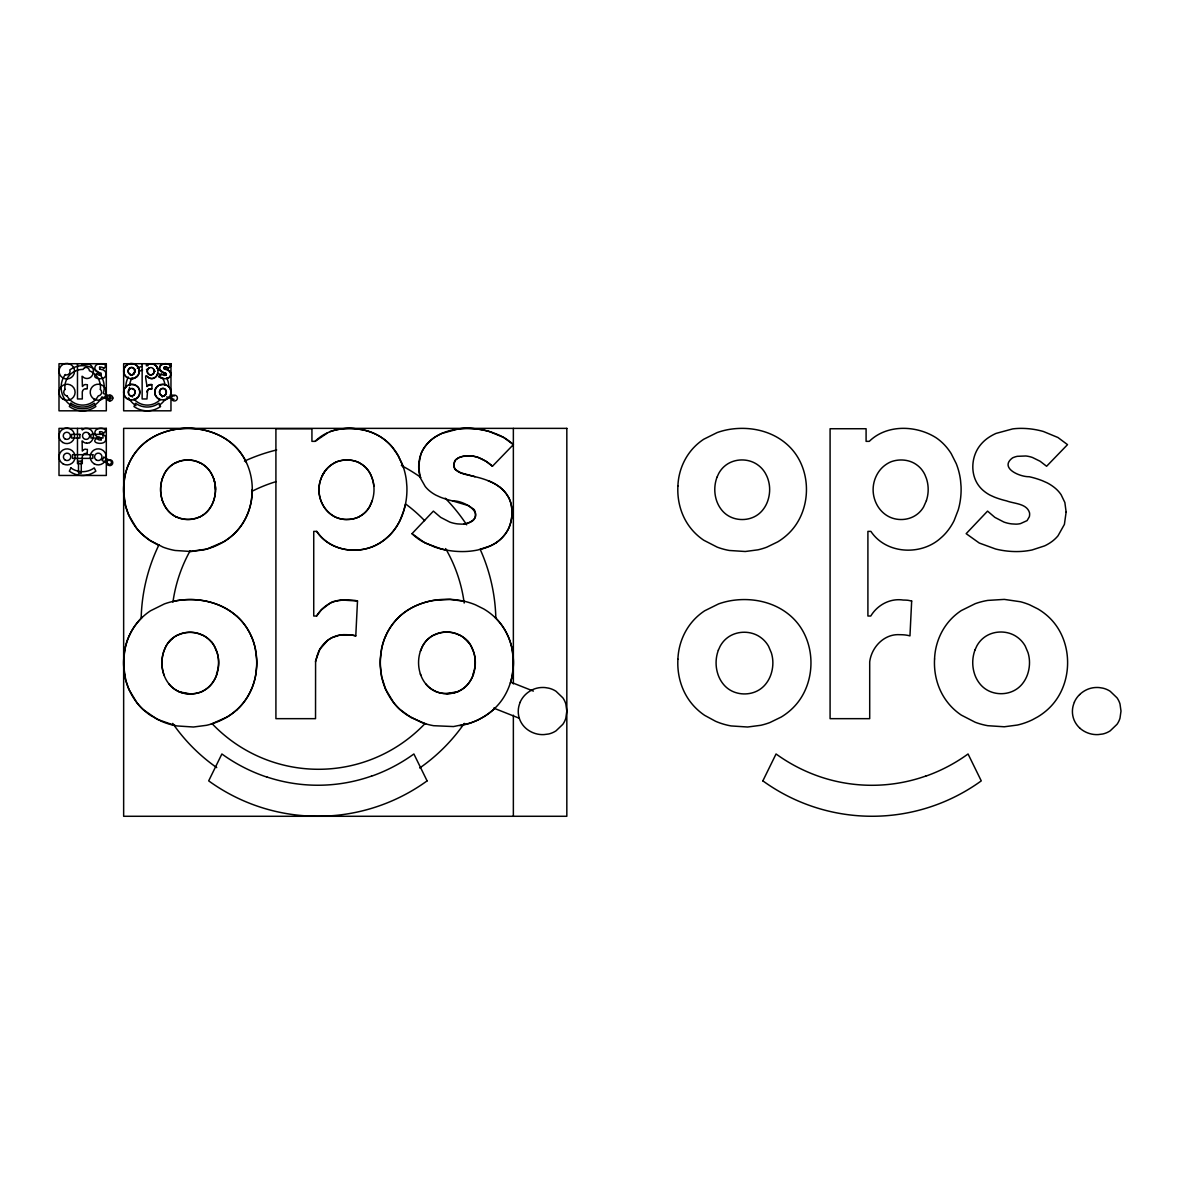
<?xml version="1.0" encoding="UTF-8"?>
<svg xmlns="http://www.w3.org/2000/svg" width="1180" height="1180" viewBox="0 0 1180 1180"><rect width="100%" height="100%" fill="white"/><g stroke="black" fill="none" stroke-linecap="round" stroke-linejoin="round"><path stroke-width="1.5" d="M158.754 545.367L150.804 541.045L142.603 534.717A55.844 55.844 0 0 1 136.57 528.212L128.768 515.188A58.159 58.159 0 0 1 124.652 501.397C121.614 483.948 125.228 464.979 136.57 451.055A55.15 55.15 0 0 1 142.603 444.639A57.879 57.879 0 0 1 149.565 439.24C171.395 425.228 201.175 424.697 223.61 437.662A60.386 60.386 0 0 1 233.139 444.639A54.988 54.988 0 0 1 241.044 453.415C256.104 474.316 255.942 504.878 241.044 525.823A55.711 55.711 0 0 1 233.139 534.717A62.378 62.378 0 0 1 223.61 541.841L206.766 549.084L189.464 551.547M359.694 429.314C343.749 426.659 326.845 429.608 315.104 441.35L311.933 441.35L311.933 428.738L275.913 428.738L275.913 718.664L315.532 718.664L315.591 660.889L319.81 649.354L327.686 640.327A36.669 36.669 0 0 1 332.111 637.584L339.958 635.091L350.283 634.914M87.394 384.68L87.187 388.913A4.027 4.027 0 0 0 86.523 388.795L85.993 388.766M87.394 449.329L87.187 453.562A4.027 4.027 0 0 0 86.523 453.445L85.993 453.415A3.747 3.747 0 0 0 82.526 455.657M142.146 363.765L142.146 398.958L146.954 398.958L147.603 390.344A6.284 6.284 0 0 1 147.884 389.961L148.223 389.606A4.115 4.115 0 0 1 148.96 389.12L150.597 388.766A5.104 5.104 0 0 1 151.837 388.899L152.043 384.68A4.071 4.071 0 0 0 151.025 384.577L147.559 385.845A3.245 3.245 0 0 0 147.087 386.494C143.311 365.417 147.426 382.88 154.787 377.615A6.224 6.224 0 0 0 156.291 376.317A7.346 7.346 0 0 0 157.604 373.942L157.751 373.441M350.283 634.899A33.129 33.129 0 0 1 355.785 635.902L357.496 601.018L342.421 600.06L332.849 601.682A16.727 16.727 0 0 0 329.589 603.437L321.344 609.913L316.609 616.019L313.733 616.019L313.733 531.384L316.727 531.384C330.503 552.166 361.242 555.78 381.17 542.048A50.637 50.637 0 0 0 393.309 531.118A59.959 59.959 0 0 0 403.206 512.636L405.477 504.155M146.954 392.055L146.954 391.952A2.891 2.891 0 0 1 147.117 391.465L147.131 391.391M315.532 661.803L316.992 656.287M385.654 689.164A60.932 60.932 0 0 0 399.843 709.46A61.906 61.906 0 0 0 407.115 715.095L421.083 722.278A70.667 70.667 0 0 0 433.562 725.7L453.459 726.556L469.419 723.34A70.372 70.372 0 0 0 478.284 719.756L483.756 716.762A64.517 64.517 0 0 0 493.624 709.401A57.732 57.732 0 0 0 501.795 700.197C517.224 678.515 517.386 646.891 501.795 625.253A56.906 56.906 0 0 0 493.624 616.167A62.378 62.378 0 0 0 483.756 608.954L475.407 604.794A70.741 70.741 0 0 0 466.321 601.756C446.512 596.741 424.402 599.322 407.115 610.576A59.914 59.914 0 0 0 399.917 616.167A57.083 57.083 0 0 0 393.663 622.819C381.922 637.215 378.205 656.847 381.317 674.916A60.21 60.21 0 0 0 385.58 689.194L393.663 702.661A57.894 57.894 0 0 0 399.917 709.401L411.053 717.558L425.685 723.827M367.187 469.153A27.848 27.848 0 0 1 370.741 474.744L372.29 478.593A35.208 35.208 0 0 1 372.246 500.526L369.473 506.869A28.01 28.01 0 0 1 367.998 509.126A24.633 24.633 0 0 1 362.275 514.79C353.794 520.852 341.551 521.103 332.76 515.557A28.055 28.055 0 0 1 326.491 510.188A30.179 30.179 0 0 1 322.627 504.509L322.007 503.255A33.556 33.556 0 0 1 320.916 500.659A31.3 31.3 0 0 1 320.444 480.142A33.571 33.571 0 0 1 322.007 476.219L322.627 474.965A30.179 30.179 0 0 1 326.491 469.271A28.055 28.055 0 0 1 332.76 463.917L333.955 463.194A23.099 23.099 0 0 1 337.864 461.424C346.33 458.637 356.316 459.787 363.366 465.466A25.016 25.016 0 0 1 367.187 469.153M157.604 373.942L156.394 376.184A6.549 6.549 0 0 1 154.182 377.925A6.593 6.593 0 0 1 151.365 378.47A6.8 6.8 0 0 1 148.916 377.836L148.356 377.526A7.655 7.655 0 0 1 147.559 376.73L147.175 376.317M164.197 675.521L163.71 674.149A36.359 36.359 0 0 1 163.71 651.537L165.938 646.33A28.232 28.232 0 0 1 169.006 641.787A25.178 25.178 0 0 1 171.882 638.852C181.469 630.341 197.178 630.046 207.193 637.967A27.066 27.066 0 0 1 211.235 641.787A28.91 28.91 0 0 1 214.421 646.33L217.208 652.924A34.132 34.132 0 0 1 218.698 662.85A36.373 36.373 0 0 1 216.884 674.149L216.412 675.521A30.916 30.916 0 0 1 211.471 684.135A26.181 26.181 0 0 1 206.308 689.002C197.06 695.581 183.534 695.581 174.301 689.002A26.196 26.196 0 0 1 169.124 684.135M434.683 690.979A26.816 26.816 0 0 1 426.216 684.459A31.049 31.049 0 0 1 420.596 674.591A36.388 36.388 0 0 1 420.36 651.286L422.588 646.094A28.173 28.173 0 0 1 425.656 641.551A25.208 25.208 0 0 1 428.517 638.616C438.119 630.105 453.828 629.81 463.843 637.731A27.066 27.066 0 0 1 467.885 641.551A28.91 28.91 0 0 1 471.071 646.094L473.858 652.688A34.146 34.146 0 0 1 475.334 662.6A36.329 36.329 0 0 1 473.534 673.913L473.047 675.284A30.901 30.901 0 0 1 468.121 683.899A26.211 26.211 0 0 1 462.944 688.751C453.71 695.345 440.184 695.345 430.936 688.751A26.181 26.181 0 0 1 425.774 683.899M317.199 655.741C320.459 643.336 332.686 633.999 345.593 634.693A52.038 52.038 0 0 1 350.593 634.943A32.642 32.642 0 0 1 355.785 635.902M82.497 391.318L82.482 391.391A2.891 2.891 0 0 0 82.276 392.055L82.305 398.958L77.482 398.958L77.482 363.765M82.482 456.041L82.453 456.114A2.891 2.891 0 0 0 82.276 456.704L82.305 463.622L77.482 463.622L77.482 428.414M174.035 399.342L166.587 396.893M211.235 724.063L227.106 717.012A64.502 64.502 0 0 0 236.974 709.637A57.717 57.717 0 0 0 245.16 700.433C260.574 678.751 260.736 647.142 245.16 625.489A56.906 56.906 0 0 0 236.974 616.403C220.085 601.225 195.585 596.667 173.726 601.254M236.974 616.403A62.422 62.422 0 0 0 227.106 609.19C212.12 600.369 193.948 597.862 176.912 600.65A73.691 73.691 0 0 0 164.433 603.895L150.465 610.812A59.885 59.885 0 0 0 143.267 616.403A57.083 57.083 0 0 0 137.013 623.055C125.272 637.451 121.555 657.083 124.667 675.152A60.18 60.18 0 0 0 128.93 689.445L137.013 702.911A57.894 57.894 0 0 0 143.267 709.637L157.147 719.299L175.319 725.641M762.826 780.924L776.057 753.976A166.041 166.041 0 0 0 821.398 777.207A161.704 161.704 0 0 0 925.71 776.071M96.613 373.765C90.137 378.22 102.173 380.521 104.991 376.951C107.926 373.736 104.843 369.414 101.038 369.429A11.048 11.048 0 0 1 99.695 369.03M96.613 438.414C90.137 442.869 102.173 445.17 104.991 441.6C107.867 438.208 105.005 434.255 101.038 434.093A11.048 11.048 0 0 1 99.695 433.68L99.577 431.983M163.504 378.603L158.666 376.494L161.262 373.765A5.222 5.222 0 0 0 162.796 374.886A4.263 4.263 0 0 0 164.713 375.343A3.983 3.983 0 0 0 165.938 375.196M103.781 368.308C110.507 363.469 95.787 361.434 94.96 367.245C94.061 369.989 96.539 372.305 99.105 372.556M103.781 432.972C110.419 428.207 96.229 426.127 95.049 431.644C93.943 434.432 96.421 436.983 99.105 437.22M159.772 369.945C157.928 364.62 165.303 362.26 169.138 364.487A6.446 6.446 0 0 1 170.982 365.682L168.43 368.308A5.207 5.207 0 0 0 167.103 367.408A3.673 3.673 0 0 0 165.333 367.054A2.847 2.847 0 0 0 164.3 367.29L164.3 367.305M481.484 458.858A42.893 42.893 0 0 1 492.458 466.233L513.359 444.639L503.786 437.515L489.199 431.482A81.508 81.508 0 0 0 466.852 428.37A64.517 64.517 0 0 0 458.459 428.915L441.895 433.399A49.132 49.132 0 0 0 434.55 437.426L432.839 438.636A37.096 37.096 0 0 0 425.523 445.907C418.679 454.625 417.174 466.779 420.169 477.281M315.104 441.35L327.583 432.883M146.512 363.765L146.512 365.284L149.772 363.794L154.462 364.517L156.763 366.641L157.958 369.871M166.011 374.96L166.351 373.898L165.82 375.078A2.537 2.537 0 0 1 164.713 375.343M101.303 375.004L101.126 373.205A12.818 12.818 0 0 0 99.091 372.585M101.303 439.653L101.126 437.869A12.818 12.818 0 0 0 99.091 437.234M513.389 444.609A53.218 53.218 0 0 0 498.285 434.756L492.311 432.441A81.892 81.892 0 0 0 466.852 428.355A66.995 66.995 0 0 0 450.008 430.597A50.976 50.976 0 0 0 434.52 437.397A37.745 37.745 0 0 0 423.163 449.403A28.113 28.113 0 0 0 420.832 454.285L418.812 464.625A46.507 46.507 0 0 0 418.752 468.195L420.449 478.092L425.213 486.485A30.046 30.046 0 0 0 429.55 490.895A37.288 37.288 0 0 0 436.01 495.202L440.361 497.178A89.916 89.916 0 0 0 452.442 500.895C465.112 500.173 488.918 515.852 466.366 523.596A19.721 19.721 0 0 1 461.749 524.141L457.619 523.905A34.545 34.545 0 0 1 449.713 522.047L440.686 517.371L433.385 511.117L411.997 533.67L425.11 543.036L441.497 549.025A87.025 87.025 0 0 0 462.442 551.576A76.154 76.154 0 0 0 477.9 549.969L490.467 545.868A46.92 46.92 0 0 0 496.028 542.741L497.768 541.532A35.592 35.592 0 0 0 503.845 535.794C511.5 527.047 513.477 514.465 510.925 503.373A25.768 25.768 0 0 0 508.713 497.636L506.943 494.73A32.096 32.096 0 0 0 501.412 488.491L500.099 487.414A45.46 45.46 0 0 0 492.916 482.827L488.137 480.673A46.772 46.772 0 0 1 500.114 487.399M99.577 367.334L99.695 369.016M83.5 364.413L84.046 364.104A2.537 2.537 0 0 1 84.798 363.838L85.285 363.779A13.083 13.083 0 0 1 86.17 363.765C92.497 363.086 95.506 371.597 91.848 376.051A6.549 6.549 0 0 1 89.533 377.925A6.593 6.593 0 0 1 86.715 378.47A6.8 6.8 0 0 1 84.267 377.836L83.706 377.526A7.655 7.655 0 0 1 82.91 376.73L82.084 376.228L82.423 386.494A6.446 6.446 0 0 1 84.031 385.005A2.286 2.286 0 0 1 84.96 384.621L85.108 384.592A10.591 10.591 0 0 1 86.037 384.562L86.376 384.562M148.547 364.192L148.695 364.104A2.537 2.537 0 0 1 149.447 363.838L149.934 363.779A13.083 13.083 0 0 1 150.819 363.765L152.132 363.809A6.106 6.106 0 0 1 156.217 365.918M199.892 516.928L203.506 514.775A25.311 25.311 0 0 0 208.506 510.07A29.839 29.839 0 0 0 213.27 501.751L213.728 500.423A35.105 35.105 0 0 0 215.483 489.508A33.055 33.055 0 0 0 214.052 479.921A31.919 31.919 0 0 0 212.577 475.983L211.353 473.549A27.907 27.907 0 0 0 208.27 469.168A26.078 26.078 0 0 0 204.376 465.481C194.685 457.811 179.508 458.106 170.245 466.321A24.367 24.367 0 0 0 167.472 469.168A27.229 27.229 0 0 0 164.507 473.549L162.353 478.579A35.252 35.252 0 0 0 162.339 500.438L162.825 501.751A29.839 29.839 0 0 0 167.59 510.085A25.282 25.282 0 0 0 172.575 514.775C180.378 520.38 191.293 520.941 199.892 516.928A25.93 25.93 0 0 0 208.521 510.099A30.061 30.061 0 0 0 213.728 500.423A34.264 34.264 0 0 0 213.683 478.564M329.869 431.615C346.699 425.98 367.098 427.839 382.084 437.854A50.652 50.652 0 0 1 392.158 446.954L398.442 455.996L403.56 467.752M457.87 691.613L446.94 693.634M459.994 725.7L463.194 725.051A68.588 68.588 0 0 0 469.419 723.34L470.938 722.824A66.758 66.758 0 0 0 493.668 709.446A60.195 60.195 0 0 0 494.803 708.398M106.908 398.073L112.808 398.044A2.906 2.906 0 0 0 109.888 395.108L109.888 400.905A2.921 2.921 0 0 1 106.849 398.073A2.935 2.935 0 0 1 109.888 395.226M150.597 388.766L151.173 388.795A4.027 4.027 0 0 1 151.837 388.913M86.214 449.211L86.037 449.211A10.591 10.591 0 0 0 85.108 449.226L84.96 449.255A2.286 2.286 0 0 0 84.001 449.624A6.446 6.446 0 0 0 82.349 451.084L82.084 440.877L82.895 441.379A7.655 7.655 0 0 0 83.692 442.19L84.252 442.529A6.8 6.8 0 0 0 86.701 443.223M190.142 693.884L179.36 691.849M151.556 384.592L150.701 384.562A10.591 10.591 0 0 0 149.757 384.577L149.477 384.636A2.286 2.286 0 0 0 148.651 384.96A6.446 6.446 0 0 0 146.999 386.421M464.773 601.372L450.111 599.396L433.562 600.413A73.632 73.632 0 0 0 421.083 603.659A62.82 62.82 0 0 0 401.008 615.119A59.811 59.811 0 0 0 385.654 636.168M488.137 480.688A87.497 87.497 0 0 0 474.994 476.705L460.938 472.87L455.421 469.699A6.402 6.402 0 0 1 454.329 467.87L453.858 465.702A10.237 10.237 0 0 1 453.917 463.858L455.613 459.89L458.371 457.884A22.273 22.273 0 0 1 463.106 456.321L471.705 455.981A29.913 29.913 0 0 1 478.328 457.501L485.983 461.277L492.429 466.262M474.994 476.72C467.487 474.39 450.627 473.637 454.477 461.69A6.741 6.741 0 0 1 455.981 459.492L458.371 457.884A23.526 23.526 0 0 1 468.253 455.819A30.488 30.488 0 0 1 481.514 458.814M452.442 500.895L468.386 505.601L474.065 509.495A7.39 7.39 0 0 1 475.112 511.648L475.378 512.857A11.033 11.033 0 0 1 475.171 516.722L474.596 518.374A7.183 7.183 0 0 1 472.915 520.616L470.923 521.929A20.989 20.989 0 0 1 464.065 524.023M163.401 372.482L166.365 373.971L165.775 373.205A12.818 12.818 0 0 0 163.755 372.585L163.578 372.526A10.915 10.915 0 0 1 162.117 372.069A4.602 4.602 0 0 1 160.657 371.184A3.806 3.806 0 0 1 159.861 370.122A2.994 2.994 0 0 1 159.625 369.547L159.492 368.676A5.443 5.443 0 0 1 159.521 367.821L159.743 366.862A3.451 3.451 0 0 1 160.023 366.272A4.573 4.573 0 0 1 161.409 364.812A6.18 6.18 0 0 1 163.283 363.986L163.415 363.956A8.127 8.127 0 0 1 165.333 363.706A9.927 9.927 0 0 1 168.416 364.207L170.834 365.564M161.424 378.116L159.905 377.438A6.49 6.49 0 0 1 158.666 376.509M434.668 547.033L422.204 541.428A53.483 53.483 0 0 1 411.997 533.685M164.212 368.957C168.032 367.659 175.171 376.405 166.941 378.426A6.062 6.062 0 0 0 168.873 377.6L168.976 377.526A4.44 4.44 0 0 0 170.259 376.125L170.776 374.517A5.767 5.767 0 0 0 170.805 373.632L170.731 373.042A3.171 3.171 0 0 0 170.407 372.128A3.953 3.953 0 0 0 169.359 370.889A5.679 5.679 0 0 0 167.914 370.063A10.62 10.62 0 0 0 166.513 369.635A29.072 29.072 0 0 1 165.687 369.429A11.048 11.048 0 0 1 164.345 369.03M170.672 394.533L174.316 395.978M510.896 682.188L533.375 691.097M493.683 708.103L519.171 718.192M130.331 395.669L130.419 395.713A3.422 3.422 0 0 0 131.732 395.949A17.848 17.848 0 0 0 132.411 397.07M175.968 516.825L176.189 516.928A25.886 25.886 0 0 1 168.017 510.616A30.208 30.208 0 0 1 162.353 500.423M233.139 444.639C217.636 430.7 195.364 426.024 175.112 429.417A71.124 71.124 0 0 0 163.061 432.544A60.667 60.667 0 0 0 143.665 443.621A57.82 57.82 0 0 0 128.812 463.947M141.526 533.699L142.603 534.717A59.708 59.708 0 0 0 149.565 540.219L163.061 547.151A68.278 68.278 0 0 0 175.112 550.47L191.101 551.503L203.742 549.836A66.375 66.375 0 0 0 212.68 547.151M316.727 531.384C331.919 554.29 367.01 555.928 386.642 537.977A49.073 49.073 0 0 0 392.409 532.165L394.12 530.012A58.513 58.513 0 0 0 399.946 520.601L404.091 509.834A72.924 72.924 0 0 0 406.702 495.423A75.712 75.712 0 0 0 406.879 486.44L406.392 480.555A68.602 68.602 0 0 0 402.085 463.651L397.026 453.622A57.614 57.614 0 0 0 392.158 446.954A51.861 51.861 0 0 0 373.544 433.134A49.914 49.914 0 0 0 359.679 429.328M427.116 780.924L413.885 753.976A165.982 165.982 0 0 1 371.582 776.175M160.495 406.525L158.902 403.25A19.883 19.883 0 0 1 135.567 403.28L133.974 406.525A22.612 22.612 0 0 0 160.495 406.525M385.595 689.194L381.627 676.582L380.388 666.228A79.163 79.163 0 0 1 380.388 658.986L381.627 648.646A58.513 58.513 0 0 1 385.58 636.138M128.768 515.188L125.655 506.191L123.738 493.004A76.523 76.523 0 0 1 123.738 485.998L124.638 477.635A57.112 57.112 0 0 1 128.753 463.917M128.945 689.43L125.714 680.108L123.738 666.464A79.222 79.222 0 0 1 123.738 659.222L124.977 648.897A58.469 58.469 0 0 1 128.93 636.374M420.36 673.913L420.847 675.284M136.954 376.641A7.139 7.139 0 0 0 139.166 372.379L139.225 371.98A9.027 9.027 0 0 0 139.225 370.299L139.107 369.502A6.874 6.874 0 0 0 138.65 368.027A6.933 6.933 0 0 0 136.954 365.682A8.511 8.511 0 0 0 128.487 364.34M513.359 428.37L513.359 683.913M513.359 715.169L513.359 816.28M81.863 363.765L82.246 365.284A7.124 7.124 0 0 1 83.514 364.428M81.863 428.414L82.246 429.948A7.124 7.124 0 0 1 83.514 429.077L84.046 428.768A2.537 2.537 0 0 1 84.798 428.502L85.285 428.428A13.083 13.083 0 0 1 86.17 428.414C92.571 427.735 95.551 436.423 91.745 440.848A6.549 6.549 0 0 1 89.533 442.589M89.547 442.648A6.593 6.593 0 0 1 86.715 443.12M89.341 434.402A3.57 3.57 0 0 1 86.096 439.402A3.57 3.57 0 0 1 82.777 434.447A3.57 3.57 0 0 1 88.648 433.355M88.618 433.385A3.496 3.496 0 0 1 89.193 434.461M99.533 431.821A3.879 3.879 0 0 1 103.634 433.09M101.288 439.86A3.983 3.983 0 0 1 96.849 438.252M82.526 391.008A3.747 3.747 0 0 1 85.948 388.707M99.533 367.172A3.879 3.879 0 0 1 103.634 368.44M101.288 375.196A3.983 3.983 0 0 1 96.849 373.603M112.852 397.999A2.906 2.906 0 0 1 109.888 400.905M165.333 389.695A3.865 3.865 0 0 1 164.33 395.654A3.201 3.201 0 0 1 163.12 395.92L162.914 395.92A17.848 17.848 0 0 1 162.235 397.041M165.495 389.621A3.393 3.393 0 0 0 162.988 388.441A3.688 3.688 0 0 0 159.521 392.719A3.688 3.688 0 0 0 164.064 395.757A3.894 3.894 0 0 0 164.389 388.736M162.707 395.905A3.54 3.54 0 0 0 164.404 395.625A3.26 3.26 0 0 0 165.48 394.74M168.165 386.14A8.039 8.039 0 0 1 170.436 395.005M169.345 397.011A8.039 8.039 0 0 1 163.519 400.226M159.875 399.666A8.039 8.039 0 0 1 155.435 389.194A8.039 8.039 0 0 1 165.893 384.754M129.062 389.518A3.614 3.614 0 0 1 133.694 389.297A3.614 3.614 0 0 1 134.727 393.81A3.614 3.614 0 0 1 130.449 395.61M130.361 395.816A3.968 3.968 0 0 1 129.298 389.798M129.166 389.636A3.068 3.068 0 0 1 129.579 389.223A17.848 17.848 0 0 1 129.476 387.35M129.092 384.636A8.039 8.039 0 0 1 139.388 389.798A8.039 8.039 0 0 1 133.974 399.961M131.511 400.271A8.039 8.039 0 0 1 126.88 385.83M164.182 367.172A3.879 3.879 0 0 1 168.283 368.44M154.241 370.314A3.658 3.658 0 0 1 149.919 374.901A3.658 3.658 0 0 1 148.016 368.898M149.344 367.85A3.54 3.54 0 0 0 147.78 369.429A17.848 17.848 0 0 0 146.468 369.443M148.223 368.853A3.732 3.732 0 0 0 149.329 374.488A3.23 3.23 0 0 0 152.176 374.444A3.083 3.083 0 0 0 153.326 373.529A3.614 3.614 0 0 0 153.784 372.644A4.307 4.307 0 0 0 153.857 369.812A3.496 3.496 0 0 0 153.223 368.662M153.385 368.824A3.26 3.26 0 0 0 148.311 368.706A3.422 3.422 0 0 1 149.196 367.939M153.843 369.812A4.16 4.16 0 0 1 154.034 370.741A17.848 17.848 0 0 1 155.273 371.302M146.881 365.254A7.124 7.124 0 0 1 148.164 364.428M147.175 391.008A3.747 3.747 0 0 1 150.597 388.707M130.11 374.296A3.584 3.584 0 0 1 128.163 369.989A3.584 3.584 0 0 1 132.175 367.496A3.584 3.584 0 0 1 135.169 371.154M129.947 374.709A3.525 3.525 0 0 0 134.727 371.14A4.027 4.027 0 0 0 134.594 369.886M139.122 369.901A7.773 7.773 0 0 1 130.434 378.883M128.015 378.146A7.773 7.773 0 0 1 126.363 365.313A7.773 7.773 0 0 1 138.842 368.765M136.777 376.45A7.936 7.936 0 0 1 124.225 374.281A7.124 7.124 0 0 1 123.738 372.379L123.694 371.98A9.056 9.056 0 0 1 123.694 370.299L123.738 369.901A7.006 7.006 0 0 1 124.269 368.027A7.169 7.169 0 0 1 128.428 364.207M133.856 373.558A3.761 3.761 0 0 0 132.898 367.836A3.289 3.289 0 0 0 130.021 367.88M130.051 367.954A3.658 3.658 0 0 0 130.243 374.444A3.098 3.098 0 0 0 131.275 374.768A3.407 3.407 0 0 0 132.927 374.488A3.142 3.142 0 0 0 133.959 373.632M156.306 365.933A8.245 8.245 0 0 1 157.471 373.898M166.941 378.441A9.971 9.971 0 0 1 161.424 378.101M137.426 397.881A7.301 7.301 0 0 0 139.166 395.418A7.39 7.39 0 0 0 139.712 393.471L139.771 393.058A9.351 9.351 0 0 0 139.771 391.318L139.653 390.492A7.11 7.11 0 0 0 139.166 388.972M137.234 397.675A8.216 8.216 0 0 1 124.254 395.433A7.228 7.228 0 0 1 123.812 393.884L123.694 393.058A9.366 9.366 0 0 1 123.694 391.318L123.812 390.492A7.095 7.095 0 0 1 124.298 388.972A7.419 7.419 0 0 1 128.605 385.019M128.709 385.27A8.393 8.393 0 0 1 139.388 388.854M133.222 388.766A3.894 3.894 0 0 1 134.225 394.68M131.924 388.486A3.216 3.216 0 0 1 133.207 388.795M128.517 390.816A3.422 3.422 0 0 1 130.213 388.781M131.732 395.949A3.319 3.319 0 0 1 129.048 394.725M131.541 395.934A3.54 3.54 0 0 0 133.252 395.654A3.26 3.26 0 0 0 134.314 394.769M168.578 397.852A7.287 7.287 0 0 0 170.333 395.389A7.39 7.39 0 0 0 170.879 393.442L170.938 393.029A9.351 9.351 0 0 0 170.938 391.288L170.82 390.462A7.11 7.11 0 0 0 170.333 388.943M168.401 397.645A8.216 8.216 0 0 1 155.406 395.403M155.465 395.389A7.242 7.242 0 0 1 154.978 393.854L154.86 393.029A9.366 9.366 0 0 1 154.86 391.288L154.978 390.462A7.095 7.095 0 0 1 155.465 388.943M155.421 388.928A7.419 7.419 0 0 1 159.772 384.99M159.875 385.241A8.393 8.393 0 0 1 170.54 388.825M164.374 388.766A3.216 3.216 0 0 0 163.091 388.456A3.525 3.525 0 0 0 161.38 388.751M161.631 395.566A3.791 3.791 0 0 1 161.453 388.869M162.899 395.934A3.26 3.26 0 0 1 161.763 395.698M65.269 374.768A3.614 3.614 0 0 0 69.797 369.945A21.535 21.535 0 0 1 103.294 393.456L110.566 396.332L109.209 399.769L101.937 396.893A21.535 21.535 0 0 1 71.405 405.625A21.535 21.535 0 0 1 65.343 374.458M100.403 389.208A17.848 17.848 0 0 0 89.385 370.741A3.481 3.481 0 0 0 84.517 367.659M67.068 395.949A17.848 17.848 0 0 0 98.265 395.92A3.702 3.702 0 0 0 100.285 389.356M64.93 389.223A17.848 17.848 0 0 1 83.131 369.429A3.54 3.54 0 0 1 84.606 367.894M67.083 395.92A3.702 3.702 0 0 1 65.047 389.371M160.156 399.651A17.848 17.848 0 0 1 134.004 399.15M129.564 385.462A17.848 17.848 0 0 1 132.175 377.807M138.621 371.685A17.848 17.848 0 0 1 142.544 370.063M158.68 373.514A17.848 17.848 0 0 1 160.908 375.697M162.634 378.131A17.848 17.848 0 0 1 165.038 385.137M165.008 399.563A21.535 21.535 0 0 1 159.271 405.183M136.054 405.625A21.535 21.535 0 0 1 128.576 397.896M125.773 387.512A21.535 21.535 0 0 1 128.34 377.069M137.278 368.204A21.535 21.535 0 0 1 141.674 366.479M146.35 365.756A21.535 21.535 0 0 1 147.928 365.741M156.999 368.027A21.535 21.535 0 0 1 165.23 375.299M166.778 378.057A21.535 21.535 0 0 1 168.858 387.217M134.491 369.93A3.761 3.761 0 0 1 132.794 374.62M132.735 374.517A3.289 3.289 0 0 1 130.051 374.444M128.664 393.5A3.894 3.894 0 0 1 129.535 389.179M252.21 489.508A76.317 76.317 0 0 1 252.122 493.004L251.488 499.76A58.867 58.867 0 0 1 247.107 515.203A58.159 58.159 0 0 1 233.198 534.776A64.295 64.295 0 0 1 212.68 547.122M141.467 533.744A58.838 58.838 0 0 1 128.812 515.173M233.198 444.58A57.201 57.201 0 0 1 246.414 462.531M213.595 478.579A29.352 29.352 0 0 0 208.3 469.139A27.42 27.42 0 0 0 199.656 462.56M176.056 462.752A26.948 26.948 0 0 1 199.553 462.752M175.968 462.575A26.122 26.122 0 0 0 167.014 469.64A28.88 28.88 0 0 0 162.176 479.257M162.339 500.438A35.282 35.282 0 0 1 162.132 479.242M199.789 516.707A26.919 26.919 0 0 1 176.292 516.707M357.496 600.974A18.393 18.393 0 0 0 353.779 600.325A50.563 50.563 0 0 0 349.088 600.06C337.569 598.422 326.329 603.275 319.131 612.317A26.314 26.314 0 0 0 316.609 616.019M372.261 500.526A29.839 29.839 0 0 1 367.216 510.217A25.606 25.606 0 0 1 358.676 516.928M358.735 517.047A26.063 26.063 0 0 1 347.672 519.392A34.574 34.574 0 0 1 346.035 519.48A26.093 26.093 0 0 1 335.164 517.047A28.423 28.423 0 0 1 326.477 510.202A31.344 31.344 0 0 1 320.975 478.829A31.373 31.373 0 0 1 326.462 469.257A28.423 28.423 0 0 1 335.209 462.531M335.179 462.442A26.299 26.299 0 0 1 346.832 460.053A26.993 26.993 0 0 1 359.384 462.708M359.31 462.87A26.358 26.358 0 0 1 367.216 469.124A28.792 28.792 0 0 1 372.261 478.593A34.264 34.264 0 0 1 373.883 486.204M500.114 487.399A32.598 32.598 0 0 1 508.698 497.636C513.344 506.869 512.769 518.153 509.037 527.578A28.6 28.6 0 0 1 507.548 530.528A36.61 36.61 0 0 1 496.057 542.771M496.072 542.785A49.988 49.988 0 0 1 480.098 549.438M446.674 550.146A87.733 87.733 0 0 1 434.668 547.033M251.429 689.445A60.342 60.342 0 0 0 255.677 675.152L256.62 666.464A79.09 79.09 0 0 0 256.62 659.222L255.381 648.897A58.631 58.631 0 0 0 251.429 636.374M251.369 689.415A60.224 60.224 0 0 1 237.032 709.696M237.018 709.682A66.552 66.552 0 0 1 215.793 722.485A68.735 68.735 0 0 1 206.544 725.302L193.461 727.013L176.912 725.936A70.844 70.844 0 0 1 161.439 721.304L150.465 715.346A61.803 61.803 0 0 1 143.267 709.637A60.932 60.932 0 0 1 129.004 689.415M129.004 636.404A59.841 59.841 0 0 1 142.102 617.391M237.032 616.344A59.295 59.295 0 0 1 251.369 636.404M211.471 641.61A33.763 33.763 0 0 1 216.501 674.016M202.311 634.958A28.394 28.394 0 0 1 211.264 641.758M177.9 635.165A27.907 27.907 0 0 1 202.222 635.165M177.797 634.958A27.052 27.052 0 0 0 168.534 642.289A29.588 29.588 0 0 0 163.74 651.537A36.433 36.433 0 0 0 163.931 674.842A30.99 30.99 0 0 0 169.581 684.695A26.801 26.801 0 0 0 178.033 691.229M177.988 691.332A27.022 27.022 0 0 0 189.434 693.781A28.571 28.571 0 0 0 202.636 691.392M202.562 691.229A26.86 26.86 0 0 0 211.5 684.149A31.123 31.123 0 0 0 216.884 674.149M510.38 683.058A60.313 60.313 0 0 0 512.327 674.916L513.271 666.228A79.09 79.09 0 0 0 513.271 658.986L512.032 648.646A58.602 58.602 0 0 0 508.079 636.138M494.789 617.155A59.251 59.251 0 0 1 508.02 636.153M468.106 641.374A33.763 33.763 0 0 1 473.15 673.765M458.961 634.722A28.364 28.364 0 0 1 467.914 641.522M434.55 634.914A27.878 27.878 0 0 1 458.873 634.928M434.447 634.722A27.066 27.066 0 0 0 425.611 641.522A29.603 29.603 0 0 0 420.39 651.301M446.084 693.545A27.022 27.022 0 0 1 434.638 691.082M459.286 691.156A28.571 28.571 0 0 1 446.084 693.516M459.212 690.979A26.86 26.86 0 0 0 468.136 683.913A31.137 31.137 0 0 0 473.534 673.913M520.247 702.203A22.42 22.42 0 0 0 519.938 720.036A22.981 22.981 0 0 0 525.439 727.913A25.547 25.547 0 0 0 533.272 732.824A25.444 25.444 0 0 0 543.995 734.594L548.671 733.99A23.157 23.157 0 0 0 556.016 730.848L562.831 724.328A21.432 21.432 0 0 0 565.825 718.178L566.828 711.068L565.825 703.959A21.447 21.447 0 0 0 562.831 697.808L556.016 691.274A23.157 23.157 0 0 0 548.671 688.147L545.19 687.586A27.568 27.568 0 0 0 542.771 687.483A23.88 23.88 0 0 0 533.257 689.385A26.211 26.211 0 0 0 525.439 694.577A24.057 24.057 0 0 0 520.159 702.159M427.086 780.88A186.189 186.189 0 0 1 208.683 780.865L221.884 753.976A166.041 166.041 0 0 0 267.226 777.207M371.538 776.071A161.704 161.704 0 0 1 267.27 777.119M213.801 479.139A33.173 33.173 0 0 1 215.483 489.508M464.286 723.37A177.384 177.384 0 0 1 419.726 767.988M216.722 767.605A177.384 177.384 0 0 1 172.737 723.384M141.172 618.305A177.384 177.384 0 0 1 159.005 544.718M244.452 461.144A177.384 177.384 0 0 1 276.666 449.949M401.362 465.495A177.384 177.384 0 0 1 420.906 477.487M445.185 498.167A177.384 177.384 0 0 1 466.675 524.82M480.29 549.6A177.384 177.384 0 0 1 495.836 618.35M322.391 475.422A30.282 30.282 0 0 1 326.491 469.271M424.24 724.387A146.954 146.954 0 0 1 212.96 724.579M172.929 602.228A146.954 146.954 0 0 1 190.186 550.706M251.635 491.47A146.954 146.954 0 0 1 276.194 481.588M406.185 504.406A146.954 146.954 0 0 1 424.638 520.69M445.612 548.567A146.954 146.954 0 0 1 464.183 603.039M464.581 638.321A26.978 26.978 0 0 1 468.755 642.628M169.006 641.787A25.296 25.296 0 0 1 172.428 638.38M762.855 780.865A186.189 186.189 0 0 0 981.259 780.88L968.057 753.976A165.982 165.982 0 0 1 925.74 776.175M1079.597 727.927A25.547 25.547 0 0 0 1087.444 732.824A25.444 25.444 0 0 0 1098.167 734.594L1102.828 733.99A23.157 23.157 0 0 0 1110.188 730.848L1117.003 724.328A21.432 21.432 0 0 0 1119.997 718.178L1121 711.068L1119.997 703.959A21.447 21.447 0 0 0 1117.003 697.808L1110.188 691.274A23.157 23.157 0 0 0 1102.843 688.147L1099.362 687.586A27.568 27.568 0 0 0 1096.943 687.483A23.88 23.88 0 0 0 1087.429 689.385A26.211 26.211 0 0 0 1079.612 694.577M1079.612 727.913A22.981 22.981 0 0 1 1074.095 720.036A22.42 22.42 0 0 1 1074.419 702.203M1074.331 702.159A24.057 24.057 0 0 1 1079.612 694.577M677.91 485.998C677.04 501.013 681.303 516.398 690.743 528.212A55.844 55.844 0 0 0 696.775 534.717A59.708 59.708 0 0 0 703.737 540.219L717.234 547.151A68.278 68.278 0 0 0 729.284 550.47L745.273 551.503L757.914 549.836A66.375 66.375 0 0 0 766.852 547.151L777.782 541.841A62.378 62.378 0 0 0 787.311 534.717A55.711 55.711 0 0 0 795.217 525.823C810.129 504.878 810.277 474.316 795.217 453.415A54.988 54.988 0 0 0 787.311 444.639A60.386 60.386 0 0 0 777.782 437.662C763.298 429.137 745.745 426.718 729.284 429.417A71.124 71.124 0 0 0 717.234 432.544L703.737 439.24A57.879 57.879 0 0 0 696.775 444.639A55.15 55.15 0 0 0 690.743 451.055C682.822 460.938 678.352 473.372 677.91 485.998M677.91 659.222C677.01 674.754 681.421 690.683 691.185 702.911A57.894 57.894 0 0 0 697.439 709.637A61.803 61.803 0 0 0 704.637 715.346L715.611 721.304A70.844 70.844 0 0 0 731.084 725.936L747.633 727.013L760.717 725.302A68.735 68.735 0 0 0 769.965 722.514L781.278 717.012A64.502 64.502 0 0 0 791.146 709.637A57.717 57.717 0 0 0 799.317 700.433C814.761 678.766 814.923 647.127 799.317 625.489A56.906 56.906 0 0 0 791.146 616.403A62.422 62.422 0 0 0 781.278 609.19C766.292 600.369 748.12 597.862 731.084 600.65A73.691 73.691 0 0 0 718.605 603.895L704.637 610.812A59.885 59.885 0 0 0 697.439 616.403A57.083 57.083 0 0 0 691.185 623.055C682.999 633.277 678.382 646.153 677.91 659.222M934.56 658.986C933.66 674.503 938.071 690.433 947.835 702.661A57.894 57.894 0 0 0 954.074 709.401A61.906 61.906 0 0 0 961.287 715.095L975.255 722.278A70.667 70.667 0 0 0 987.734 725.7L1004.283 726.777L1017.367 725.051A68.588 68.588 0 0 0 1023.591 723.34A70.372 70.372 0 0 0 1032.456 719.756L1037.928 716.762A64.517 64.517 0 0 0 1047.796 709.401A57.732 57.732 0 0 0 1055.967 700.197C1071.41 678.529 1071.558 646.891 1055.967 625.253A56.906 56.906 0 0 0 1047.796 616.167A62.378 62.378 0 0 0 1037.928 608.954L1029.58 604.794A70.741 70.741 0 0 0 1020.494 601.756L1004.283 599.396L987.734 600.413A73.632 73.632 0 0 0 975.255 603.659L961.287 610.576A59.914 59.914 0 0 0 954.074 616.167A57.083 57.083 0 0 0 947.835 622.819C939.649 633.026 935.032 645.917 934.56 658.986M1066.13 512.046L1064.404 524.392L1058.017 535.794A35.592 35.592 0 0 1 1051.94 541.532L1050.2 542.741A46.92 46.92 0 0 1 1044.639 545.868L1032.072 549.969A76.154 76.154 0 0 1 1016.614 551.576A87.025 87.025 0 0 1 995.669 549.025L979.267 543.036L966.169 533.67L987.557 511.117L994.858 517.371L1003.885 522.047A34.545 34.545 0 0 0 1011.791 523.905L1015.921 524.141A19.721 19.721 0 0 0 1020.538 523.581L1027.087 520.616L1029.344 516.722A11.033 11.033 0 0 0 1029.55 512.857C1026.865 503.388 1014.24 503.816 1006.614 500.895A89.916 89.916 0 0 1 994.534 497.164L990.182 495.202A37.288 37.288 0 0 1 983.722 490.895A30.046 30.046 0 0 1 979.385 486.485C970.181 475.098 970.978 457.324 979.695 445.907A37.096 37.096 0 0 1 987.011 438.636L988.722 437.441A49.132 49.132 0 0 1 996.067 433.399L1012.632 428.915A64.517 64.517 0 0 1 1021.025 428.37A81.508 81.508 0 0 1 1043.371 431.482L1057.958 437.515L1067.517 444.639L1046.601 466.262L1040.155 461.277L1032.5 457.501A29.913 29.913 0 0 0 1025.862 455.981L1017.278 456.321A22.273 22.273 0 0 0 1012.543 457.884C998.973 467.914 1019.771 477 1029.167 476.72A87.497 87.497 0 0 1 1042.294 480.688L1047.088 482.812A45.46 45.46 0 0 1 1054.271 487.414L1055.569 488.491A32.096 32.096 0 0 1 1061.115 494.73L1064.862 502.503L1066.13 512.046M163.755 368.101L164.168 367.364L163.755 368.027M911.668 601.018L909.957 635.887A32.642 32.642 0 0 0 904.765 634.928A52.038 52.038 0 0 0 899.765 634.693C884.218 633.675 871.577 647.112 869.704 661.803L869.704 718.664L830.086 718.664L830.086 428.738L866.091 428.738L866.091 441.35L869.277 441.35C886.888 424.107 916.418 425.125 936.256 437.854A50.652 50.652 0 0 1 946.331 446.954A57.614 57.614 0 0 1 951.198 453.622L956.257 463.651A68.602 68.602 0 0 1 960.564 480.555L961.051 486.44A75.712 75.712 0 0 1 960.874 495.423A72.924 72.924 0 0 1 958.263 509.834L954.119 520.601A58.513 58.513 0 0 1 948.292 530.012L946.581 532.165A49.073 49.073 0 0 1 940.814 537.977C921.182 555.928 886.092 554.29 870.899 531.384L867.905 531.384L867.905 616.019L870.781 616.019C877.433 604.927 890.236 598.024 903.261 600.06A50.563 50.563 0 0 1 907.951 600.281L911.668 601.018M926.448 500.541L923.645 506.869A28.01 28.01 0 0 1 922.17 509.126A24.633 24.633 0 0 1 916.447 514.79C907.966 520.852 895.723 521.103 886.918 515.557A28.055 28.055 0 0 1 880.663 510.188A30.179 30.179 0 0 1 876.799 504.509L876.18 503.255A33.556 33.556 0 0 1 875.088 500.659A31.3 31.3 0 0 1 874.616 480.142A33.571 33.571 0 0 1 876.18 476.219L876.799 474.965A30.179 30.179 0 0 1 880.663 469.271A28.055 28.055 0 0 1 886.918 463.917L888.127 463.194A23.099 23.099 0 0 1 892.021 461.424C900.502 458.637 910.488 459.787 917.538 465.466A25.016 25.016 0 0 1 921.359 469.153A27.848 27.848 0 0 1 924.913 474.744L926.448 478.593A35.208 35.208 0 0 1 926.418 500.526M716.983 477.266L716.525 478.579A35.252 35.252 0 0 0 716.511 500.438L716.983 501.751A29.839 29.839 0 0 0 721.762 510.085A25.282 25.282 0 0 0 726.747 514.775C735.686 521.132 748.754 521.132 757.678 514.775A25.311 25.311 0 0 0 762.678 510.07A29.839 29.839 0 0 0 767.442 501.751L767.9 500.423A35.105 35.105 0 0 0 769.655 489.508A33.055 33.055 0 0 0 768.224 479.921A31.919 31.919 0 0 0 766.749 475.983L765.51 473.549A27.907 27.907 0 0 0 762.442 469.168A26.078 26.078 0 0 0 758.548 465.481C748.858 457.811 733.68 458.106 724.417 466.321A24.367 24.367 0 0 0 721.644 469.168A27.229 27.229 0 0 0 718.679 473.549L716.983 477.266M718.355 650.18L717.883 651.537A36.359 36.359 0 0 0 717.883 674.149L718.369 675.521A30.842 30.842 0 0 0 723.296 684.135A26.196 26.196 0 0 0 728.458 689.002C737.707 695.581 751.232 695.581 760.466 689.002A26.181 26.181 0 0 0 765.643 684.135A30.916 30.916 0 0 0 770.569 675.521L771.056 674.149A36.373 36.373 0 0 0 772.871 662.85A34.132 34.132 0 0 0 771.381 652.924L768.593 646.33A28.91 28.91 0 0 0 765.407 641.787A27.066 27.066 0 0 0 761.365 637.967C751.35 630.046 735.642 630.341 726.039 638.852A25.178 25.178 0 0 0 723.178 641.787A28.232 28.232 0 0 0 720.11 646.33L718.355 650.18M975.005 649.929L974.533 651.301A36.373 36.373 0 0 0 974.533 673.913L975.005 675.284A30.872 30.872 0 0 0 979.946 683.899A26.181 26.181 0 0 0 985.108 688.751C994.357 695.345 1007.882 695.345 1017.116 688.751A26.211 26.211 0 0 0 1022.293 683.899A30.901 30.901 0 0 0 1027.219 675.284L1027.706 673.913A36.329 36.329 0 0 0 1029.506 662.6A34.146 34.146 0 0 0 1028.031 652.688L1025.243 646.094A28.91 28.91 0 0 0 1022.057 641.551A27.066 27.066 0 0 0 1018.015 637.731C1007.986 629.81 992.292 630.105 982.689 638.616A25.208 25.208 0 0 0 979.828 641.551A28.173 28.173 0 0 0 976.76 646.094L975.005 649.929M70.933 403.25L69.325 406.525A22.612 22.612 0 0 0 95.846 406.525L94.238 403.25A19.883 19.883 0 0 1 70.903 403.28M70.933 467.9L69.325 471.174A22.612 22.612 0 0 0 95.846 471.174L94.238 467.9A19.883 19.883 0 0 1 70.903 467.929M103.855 457.221L102.1 460.466L110.242 464.846L111.982 461.601L103.855 457.221M106.318 363.72L59 363.72L59 410.817L106.318 410.817L106.318 363.72M170.967 363.72L123.649 363.72L123.649 410.817L170.967 410.817L170.967 363.72M106.318 428.37L59 428.37L59 475.466L106.318 475.466L106.318 428.37M566.828 428.37L123.649 428.37L123.649 816.28L566.828 816.28L566.828 428.37M79.886 434.373L71.582 434.373L71.582 438.06L79.886 438.06L79.886 434.373M102.984 434.373L90.978 434.373L90.978 438.06L102.984 438.06L102.984 434.373M92.822 454.684L72.496 454.684L72.496 458.386L92.822 458.386L92.822 454.684M81.273 461.159L78.499 461.159L78.499 473.165L81.273 473.165L81.273 461.159M62.776 442.485A7.773 7.773 0 0 0 74.561 436.01A7.773 7.773 0 0 0 63.056 429.033A7.773 7.773 0 0 0 62.776 442.485M64.974 438.872A3.57 3.57 0 0 0 70.387 435.877A3.57 3.57 0 0 0 65.092 432.691A3.57 3.57 0 0 0 64.974 438.872M62.909 463.77A8.039 8.039 0 0 0 75.107 457.058A8.039 8.039 0 0 0 63.204 449.846A8.039 8.039 0 0 0 62.909 463.77M65.18 460.023A3.688 3.688 0 0 0 70.785 456.925A3.688 3.688 0 0 0 65.313 453.636A3.688 3.688 0 0 0 65.18 460.023M94.076 463.74A8.039 8.039 0 0 0 106.274 457.029A8.039 8.039 0 0 0 94.371 449.816A8.039 8.039 0 0 0 94.076 463.74M96.347 459.994A3.688 3.688 0 0 0 101.952 456.896A3.688 3.688 0 0 0 96.465 453.607A3.688 3.688 0 0 0 96.347 459.994M108.265 465.156A2.935 2.935 0 0 0 112.778 462.84A2.935 2.935 0 0 0 108.516 460.097A2.935 2.935 0 0 0 108.265 465.156M62.776 377.836A7.773 7.773 0 0 0 74.561 371.346A7.773 7.773 0 0 0 63.056 364.384A7.773 7.773 0 0 0 62.776 377.836M62.909 399.12A8.039 8.039 0 0 0 75.107 392.409A8.039 8.039 0 0 0 63.204 385.196A8.039 8.039 0 0 0 62.909 399.12M94.076 399.091A8.039 8.039 0 0 0 106.274 392.38A8.039 8.039 0 0 0 94.371 385.167A8.039 8.039 0 0 0 94.076 399.091M172.914 400.507A2.935 2.935 0 0 0 177.428 398.191A2.935 2.935 0 0 0 173.165 395.448A2.935 2.935 0 0 0 172.914 400.507"/></g></svg>
